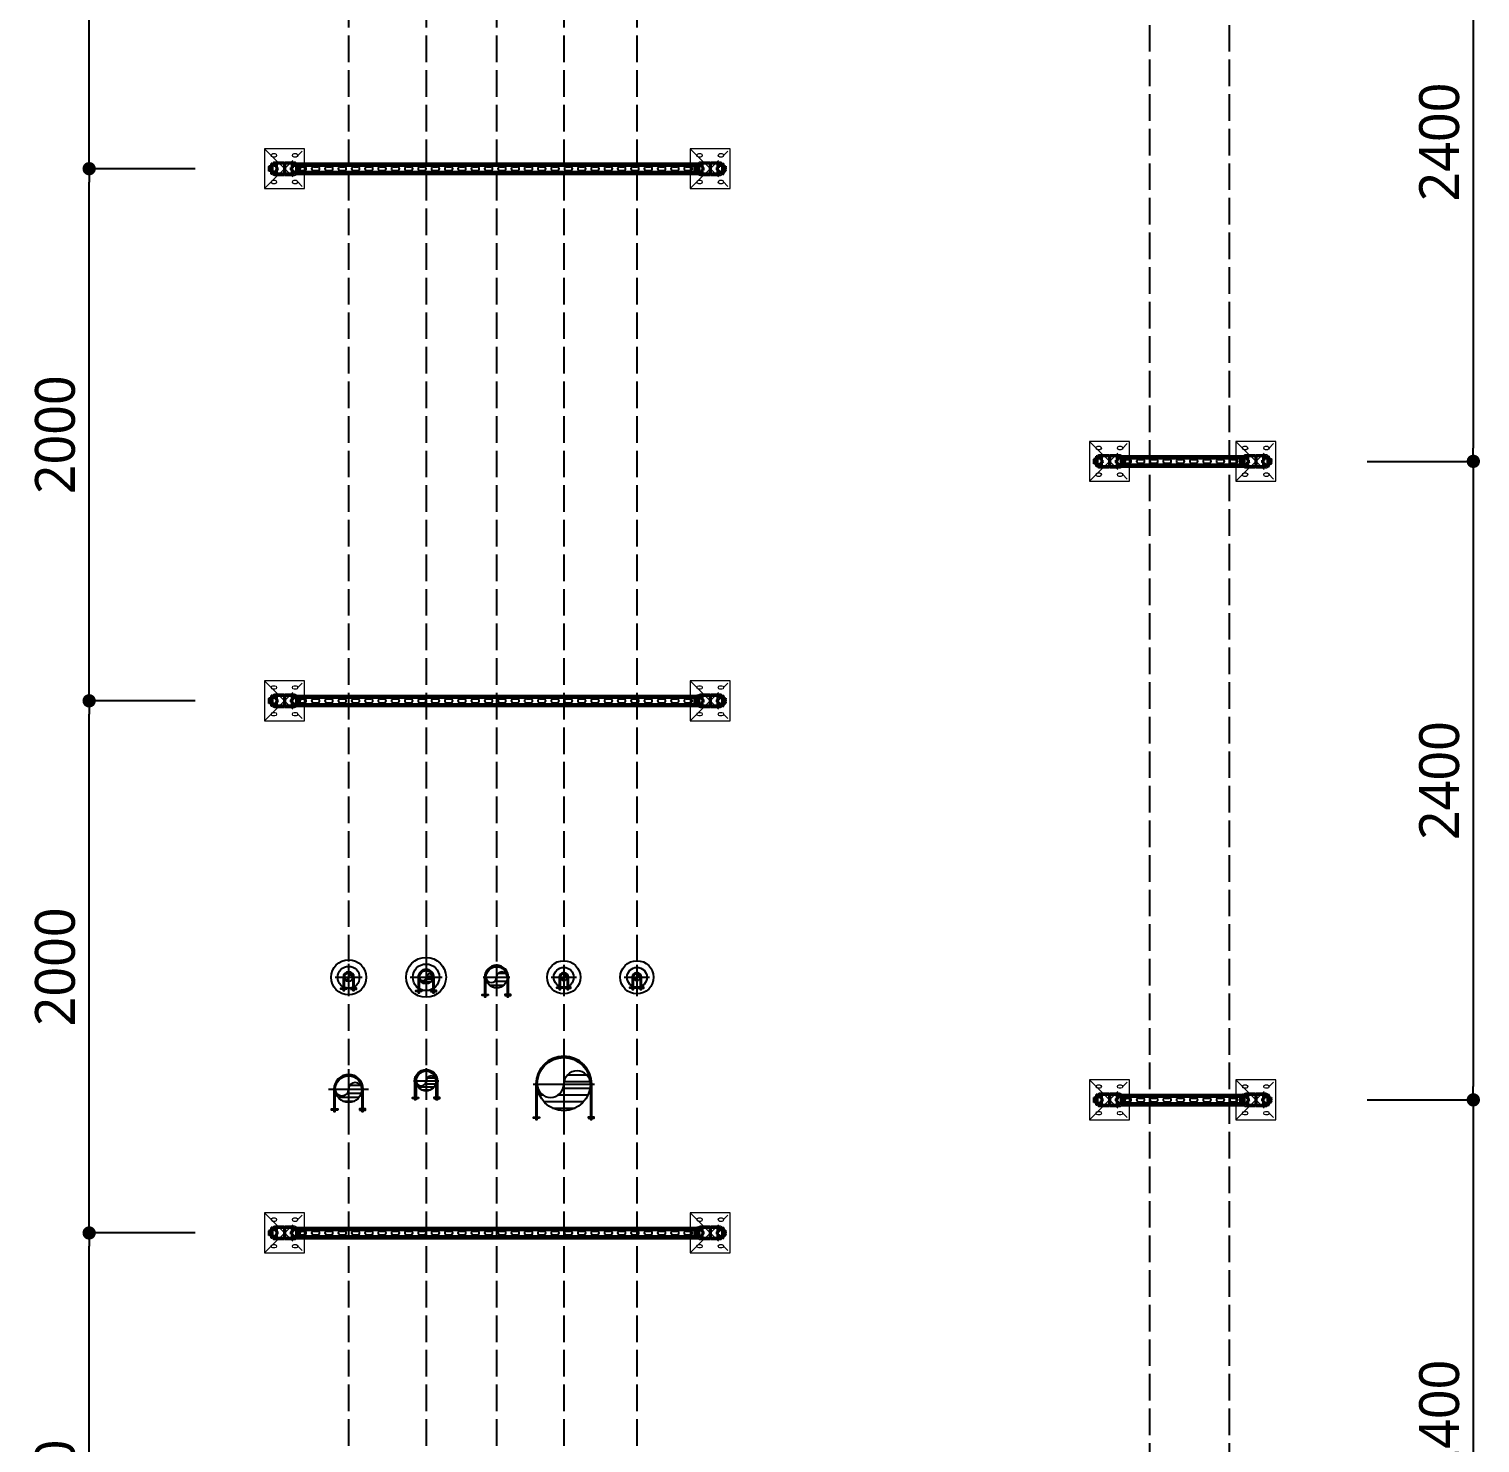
# Model space of a CAD drawing. Header units: millimetres. Extents: x 61566 to 504600, y -69328 to 118800.
# Drawn here: x 94915 to 100368, y 46661 to 51975 of the extents above; entities that cross this region are included whole.
import ezdxf

# ---------------------------------------------------------------- set-up
doc = ezdxf.new("R2010")
doc.units = ezdxf.units.MM
doc.header["$LTSCALE"] = 200
for name, pattern in [('CENTER2', [1.125, 0.75, -0.125, 0.125, -0.125]), ('H6', [6.5, 5, -1.5]), ('phl_thick', [0])]:
    doc.linetypes.add(name, pattern=pattern)
doc.layers.get('DEFPOINTS').update_dxf_attribs({"color": 137})
for name, color, linetype in [('@@P3_P4 환상망 SUPPORT', 4, 'Continuous'), ('DI', 1, 'Continuous'), ('PIPE', 3, 'Continuous')]:
    doc.layers.add(name, color=color, linetype=linetype)
doc.styles.get("Standard").update_dxf_attribs({"font": 'malgun.ttf'})
doc.styles.add('맑은고딕', font='malgun.ttf')
doc.dimstyles.new('DIM30', dxfattribs={"dimscale": 30, "dimtxt": 3, "dimasz": 1, "dimexe": 0, "dimexo": 0, "dimgap": 1, "dimtad": 1, "dimdec": 0, "dimzin": 0, "dimdsep": 46, "dimtxsty": 'Standard', "dimblk1": 'DOT', "dimblk2": 'DOT', "dimsah": 1, "dimcen": 0, "dimdle": 2, "dimclrd": 1, "dimclre": 1, "dimclrt": 2, "dimadec": 0, "dimazin": 0, "dimtfac": 1, "dimtdec": 0, "dimtix": 1, "dimtmove": 2, "dimatfit": 3, "dimldrblk": 'DOT', "dimfxl": 1, "dimtolj": 1, "dimtzin": 0, "dimarcsym": 0})

# ---------------------------------------------------------------- blocks, each defined once
blk = doc.blocks.new('_DOT')
at = {"color": 0, "linetype": 'ByBlock'}
blk.add_line((-0.5, 0), (-1, 0), dxfattribs=at)
at = {"color": 0, "linetype": 'ByBlock', "const_width": 0.5}
blk.add_lwpolyline([(-0.25, 0, 1), (0.25, 0, 1)], format="xyb", close=True, dxfattribs=at)
blk = doc.blocks.new('*D3224')
at = {"layer": 'DEFPOINTS', "color": 0}
for p in [(95140.9, 47450), (95539.9, 47450), (95539.9, 45450)]:
    blk.add_point(p, dxfattribs=at)
at = {"layer": 'DI', "color": 1, "lineweight": -2}
for p, q in [((95539.9, 47450), (95140.9, 47450)), ((95140.9, 45500), (95140.9, 47400)), ((95539.9, 45450), (95140.9, 45450))]:
    blk.add_line(p, q, dxfattribs=at)
at = {"layer": 'DI', "color": 1, "linetype": 'ByBlock', "lineweight": -2, "xscale": 50, "yscale": 50, "zscale": 50}
for p, rotation in [((95140.9, 47450), 90), ((95140.9, 45450), 270)]:
    blk.add_blockref('_DOT', p, dxfattribs=dict(at, rotation=rotation))
at = {"layer": 'DI', "color": 2, "insert": (95013.4, 46450), "char_height": 150, "attachment_point": 5, "rotation": 90, "style": '맑은고딕'}
blk.add_mtext('\\A1;2000', dxfattribs=at)
blk = doc.blocks.new('*D3225')
at = {"layer": 'DEFPOINTS', "color": 0}
for p in [(95140.9, 49450), (95539.9, 49450), (95539.9, 47450)]:
    blk.add_point(p, dxfattribs=at)
at = {"layer": 'DI', "color": 1, "lineweight": -2}
for p, q in [((95539.9, 49450), (95140.9, 49450)), ((95140.9, 47500), (95140.9, 49400)), ((95539.9, 47450), (95140.9, 47450))]:
    blk.add_line(p, q, dxfattribs=at)
at = {"layer": 'DI', "color": 1, "linetype": 'ByBlock', "lineweight": -2, "xscale": 50, "yscale": 50, "zscale": 50}
for p, rotation in [((95140.9, 49450), 90), ((95140.9, 47450), 270)]:
    blk.add_blockref('_DOT', p, dxfattribs=dict(at, rotation=rotation))
at = {"layer": 'DI', "color": 2, "insert": (95013.4, 48450), "char_height": 150, "attachment_point": 5, "rotation": 90, "style": '맑은고딕'}
blk.add_mtext('\\A1;2000', dxfattribs=at)
blk = doc.blocks.new('*D3226')
at = {"layer": 'DEFPOINTS', "color": 0}
for p in [(95140.9, 51450), (95539.9, 51450), (95539.9, 49450)]:
    blk.add_point(p, dxfattribs=at)
at = {"layer": 'DI', "color": 1, "lineweight": -2}
for p, q in [((95539.9, 51450), (95140.9, 51450)), ((95140.9, 49500), (95140.9, 51400)), ((95539.9, 49450), (95140.9, 49450))]:
    blk.add_line(p, q, dxfattribs=at)
at = {"layer": 'DI', "color": 1, "linetype": 'ByBlock', "lineweight": -2, "xscale": 50, "yscale": 50, "zscale": 50}
for p, rotation in [((95140.9, 51450), 90), ((95140.9, 49450), 270)]:
    blk.add_blockref('_DOT', p, dxfattribs=dict(at, rotation=rotation))
at = {"layer": 'DI', "color": 2, "insert": (95013.4, 50450), "char_height": 150, "attachment_point": 5, "rotation": 90, "style": '맑은고딕'}
blk.add_mtext('\\A1;2000', dxfattribs=at)
blk = doc.blocks.new('*D3227')
at = {"layer": 'DEFPOINTS', "color": 0}
for p in [(95140.9, 53450), (95539.9, 53450), (95539.9, 51450)]:
    blk.add_point(p, dxfattribs=at)
at = {"layer": 'DI', "color": 1, "lineweight": -2}
for p, q in [((95539.9, 53450), (95140.9, 53450)), ((95140.9, 51500), (95140.9, 53400)), ((95539.9, 51450), (95140.9, 51450))]:
    blk.add_line(p, q, dxfattribs=at)
at = {"layer": 'DI', "color": 1, "linetype": 'ByBlock', "lineweight": -2, "xscale": 50, "yscale": 50, "zscale": 50}
for p, rotation in [((95140.9, 53450), 90), ((95140.9, 51450), 270)]:
    blk.add_blockref('_DOT', p, dxfattribs=dict(at, rotation=rotation))
at = {"layer": 'DI', "color": 2, "insert": (95013.4, 52450), "char_height": 150, "attachment_point": 5, "rotation": 90, "style": '맑은고딕'}
blk.add_mtext('\\A1;2000', dxfattribs=at)
blk = doc.blocks.new('*D3242')
at = {"layer": 'DEFPOINTS', "color": 0}
for p in [(99943.5, 47950.1), (99943.5, 45550), (100342.5, 45550)]:
    blk.add_point(p, dxfattribs=at)
at = {"layer": 'DI', "color": 1, "lineweight": -2}
for p, q in [((99943.5, 47950.1), (100342.5, 47950.1)), ((100342.5, 47900.1), (100342.5, 45600)), ((99943.5, 45550), (100342.5, 45550))]:
    blk.add_line(p, q, dxfattribs=at)
at = {"layer": 'DI', "color": 1, "linetype": 'ByBlock', "lineweight": -2, "xscale": 50, "yscale": 50, "zscale": 50}
for p, rotation in [((100342.5, 47950.1), 90), ((100342.5, 45550), 270)]:
    blk.add_blockref('_DOT', p, dxfattribs=dict(at, rotation=rotation))
at = {"layer": 'DI', "color": 2, "insert": (100215, 46750.1), "char_height": 150, "attachment_point": 5, "rotation": 90, "style": '맑은고딕'}
blk.add_mtext('\\A1;2400', dxfattribs=at)
blk = doc.blocks.new('*D3243')
at = {"layer": 'DEFPOINTS', "color": 0}
for p in [(99943.5, 50350.1), (99943.5, 47950.1), (100342.5, 47950.1)]:
    blk.add_point(p, dxfattribs=at)
at = {"layer": 'DI', "color": 1, "lineweight": -2}
for p, q in [((99943.5, 50350.1), (100342.5, 50350.1)), ((100342.5, 50300.1), (100342.5, 48000.1)), ((99943.5, 47950.1), (100342.5, 47950.1))]:
    blk.add_line(p, q, dxfattribs=at)
at = {"layer": 'DI', "color": 1, "linetype": 'ByBlock', "lineweight": -2, "xscale": 50, "yscale": 50, "zscale": 50}
for p, rotation in [((100342.5, 50350.1), 90), ((100342.5, 47950.1), 270)]:
    blk.add_blockref('_DOT', p, dxfattribs=dict(at, rotation=rotation))
at = {"layer": 'DI', "color": 2, "insert": (100215, 49150.1), "char_height": 150, "attachment_point": 5, "rotation": 90, "style": '맑은고딕'}
blk.add_mtext('\\A1;2400', dxfattribs=at)
blk = doc.blocks.new('*D3244')
at = {"layer": 'DEFPOINTS', "color": 0}
for p in [(99943.5, 52750.2), (99943.5, 50350.1), (100342.5, 50350.1)]:
    blk.add_point(p, dxfattribs=at)
at = {"layer": 'DI', "color": 1, "lineweight": -2}
for p, q in [((99943.5, 52750.2), (100342.5, 52750.2)), ((100342.5, 52700.2), (100342.5, 50400.1)), ((99943.5, 50350.1), (100342.5, 50350.1))]:
    blk.add_line(p, q, dxfattribs=at)
at = {"layer": 'DI', "color": 1, "linetype": 'ByBlock', "lineweight": -2, "xscale": 50, "yscale": 50, "zscale": 50}
for p, rotation in [((100342.5, 52750.2), 90), ((100342.5, 50350.1), 270)]:
    blk.add_blockref('_DOT', p, dxfattribs=dict(at, rotation=rotation))
at = {"layer": 'DI', "color": 2, "insert": (100215, 51550.1), "char_height": 150, "attachment_point": 5, "rotation": 90, "style": '맑은고딕'}
blk.add_mtext('\\A1;2400', dxfattribs=at)
blk = doc.blocks.new('A$C6F3A53F5')
at = {"layer": 'PIPE', "color": 1}
blk.add_lwpolyline([(13.8, 73.6, -1), (93.8, 73.6), (93.8, 0), (98.8, 0), (98.8, 73.6, 1), (8.8, 73.6), (8.8, 0), (13.8, 0)], format="xyb", close=True, dxfattribs=at)
for points in [[(22.7, 5), (0, 5), (0, 9.3), (22.7, 9.3)], [(85, 5), (107.7, 5), (107.7, 9.3), (85, 9.3)]]:
    blk.add_lwpolyline(points, close=True, dxfattribs=at)
blk = doc.blocks.new('*X1046')
at = {"color": 0}
for p, q in [((-12677.8, 14625), (-12637.8, 14625)), ((-12670.9, 14640), (-12644.8, 14640)), ((-12715, 14610), (-12711.2, 14610)), ((-12704.5, 14595), (-12651.2, 14595)), ((-12684.4, 14610), (-12640.7, 14610))]:
    blk.add_line(p, q, dxfattribs=at)
blk = doc.blocks.new('A$C433D241B')
at = {"layer": 'PIPE', "color": 1}
for p, q in [((50, 100), (50, 0)), ((0, 50), (100, 50))]:
    blk.add_line(p, q, dxfattribs=at)
at = {"layer": 'PIPE'}
blk.add_circle((50, 50), 40, dxfattribs=at)
at = {"layer": 'PIPE', "color": 2}
for centre, start, end in [((70, 50), 0, 180), ((30, 50), 180, 0)]:
    blk.add_arc(centre, 20, start, end, dxfattribs=at)
at = {"layer": 'PIPE', "color": 1}
blk.add_blockref('*X1046', (12727.8, -14574.8), dxfattribs=at)
blk = doc.blocks.new('A$C3DD51396')
at = {"layer": 'PIPE'}
for name, p in [('A$C6F3A53F5', (0, 0)), ('A$C433D241B', (3.8, 23.6))]:
    blk.add_blockref(name, p, dxfattribs=at)
blk = doc.blocks.new('A$C655E5722')
at = {"layer": 'PIPE', "color": 1}
blk.add_lwpolyline([(13.8, 46.1, -1), (38.8, 46.1), (38.8, 0), (43.8, 0), (43.8, 46.1, 1), (8.8, 46.1), (8.8, 0), (13.8, 0)], format="xyb", close=True, dxfattribs=at)
for points in [[(22.7, 5), (0, 5), (0, 9.3), (22.7, 9.3)], [(30, 5), (52.7, 5), (52.7, 9.3), (30, 9.3)]]:
    blk.add_lwpolyline(points, close=True, dxfattribs=at)
blk = doc.blocks.new('A$C0B0061D7')
at = {"layer": 'PIPE', "color": 1}
blk.add_lwpolyline([(13.8, 49.6, -1), (45.8, 49.6), (45.8, 0), (50.8, 0), (50.8, 49.6, 1), (8.8, 49.6), (8.8, 0), (13.8, 0)], format="xyb", close=True, dxfattribs=at)
for points in [[(22.7, 5), (0, 5), (0, 9.3), (22.7, 9.3)], [(37, 5), (59.7, 5), (59.7, 9.3), (37, 9.3)]]:
    blk.add_lwpolyline(points, close=True, dxfattribs=at)
blk = doc.blocks.new('A$C7DF4670E')
at = {"layer": 'PIPE', "color": 1}
blk.add_lwpolyline([(13.8, 58.6, -1), (63.8, 58.6), (63.8, 0), (68.8, 0), (68.8, 58.6, 1), (8.8, 58.6), (8.8, 0), (13.8, 0)], format="xyb", close=True, dxfattribs=at)
for points in [[(22.7, 5), (0, 5), (0, 9.3), (22.7, 9.3)], [(55, 5), (77.7, 5), (77.7, 9.3), (55, 9.3)]]:
    blk.add_lwpolyline(points, close=True, dxfattribs=at)
blk = doc.blocks.new('*X3181')
at = {"color": 0}
for p, q in [((-12677, 15380), (-12653.6, 15380)), ((-12702.2, 15370), (-12701.5, 15370)), ((-12697.4, 15360), (-12658.3, 15360)), ((-12679.2, 15370), (-12653.5, 15370))]:
    blk.add_line(p, q, dxfattribs=at)
blk = doc.blocks.new('A$C1E4E135A')
at = {"layer": 'PIPE', "color": 1}
blk.add_lwpolyline([(13.8, 0), (8.8, 0), (8.8, 71.1, -1), (93.8, 71.1), (93.8, 0), (88.8, 0), (88.8, 71.1, 1), (13.8, 71.1)], format="xyb", close=True, dxfattribs=at)
for points in [[(22.7, 5), (0, 5), (0, 9.3), (22.7, 9.3)], [(80, 5), (102.7, 5), (102.7, 9.3), (80, 9.3)]]:
    blk.add_lwpolyline(points, close=True, dxfattribs=at)
blk = doc.blocks.new('A$C7C6610FC')
at = {"layer": 'PIPE'}
blk.add_blockref('A$C1E4E135A', (0, 0), dxfattribs=at)
blk = doc.blocks.new('*X1055')
at = {"color": 0}
for p, q in [((-12677.8, 14250), (-12627.8, 14250)), ((-12672.7, 14265), (-12632.9, 14265)), ((-12725.6, 14235), (-12722.9, 14235)), ((-12717.9, 14220), (-12637.7, 14220)), ((-12699.9, 14205), (-12655.8, 14205)), ((-12682.7, 14235), (-12630.1, 14235))]:
    blk.add_line(p, q, dxfattribs=at)
blk = doc.blocks.new('A$C1052655C')
at = {"layer": 'PIPE', "color": 1}
for p, q in [((47.5, 95), (47.5, 0)), ((0, 47.5), (95, 47.5))]:
    blk.add_line(p, q, dxfattribs=at)
at = {"layer": 'PIPE'}
blk.add_circle((47.5, 47.5), 37.5, dxfattribs=at)
at = {"layer": 'PIPE', "color": 2}
for centre, start, end in [((66.3, 47.5), 0, 180), ((28.8, 47.5), 180, 0)]:
    blk.add_arc(centre, 18.8, start, end, dxfattribs=at)
at = {"layer": 'PIPE', "color": 1, "xscale": 0.75, "yscale": 0.75, "zscale": 0.75}
blk.add_blockref('*X1055', (9555.9, -10639.9), dxfattribs=at)
blk = doc.blocks.new('A$C034B1F44')
at = {"layer": 'PIPE'}
for name, p in [('A$C7C6610FC', (0, 0)), ('A$C1052655C', (3.8, 23.6))]:
    blk.add_blockref(name, p, dxfattribs=at)
blk = doc.blocks.new('A$C5C17079E')
at = {"layer": 'PIPE', "color": 1}
blk.add_lwpolyline([(13.8, 133.6, -1), (213.8, 133.6), (213.8, 0), (218.8, 0), (218.8, 133.6, 1), (8.8, 133.6), (8.8, 0), (13.8, 0)], format="xyb", close=True, dxfattribs=at)
for points in [[(22.7, 5), (0, 5), (0, 9.3), (22.7, 9.3)], [(205, 5), (227.7, 5), (227.7, 9.3), (205, 9.3)]]:
    blk.add_lwpolyline(points, close=True, dxfattribs=at)
blk = doc.blocks.new('*X1059')
at = {"color": 0}
for p, q in [((-13149.8, 13250), (-13077.6, 13250)), ((-13262.5, 13200), (-13261.3, 13200)), ((-13166.2, 13200), (-13064.9, 13200)), ((-13162.8, 13225), (-13064.7, 13225)), ((-13255.2, 13175), (-13243.2, 13175)), ((-13239.4, 13150), (-13088.1, 13150)), ((-13184.3, 13175), (-13072.3, 13175)), ((-13206.5, 13125), (-13121, 13125))]:
    blk.add_line(p, q, dxfattribs=at)
blk = doc.blocks.new('A$C7EC6232A')
at = {"layer": 'PIPE', "color": 1}
for p, q in [((115, 230), (115, 0)), ((0, 115), (230, 115))]:
    blk.add_line(p, q, dxfattribs=at)
at = {"layer": 'PIPE'}
blk.add_circle((115, 115), 100, dxfattribs=at)
at = {"layer": 'PIPE', "color": 2}
for centre, start, end in [((165, 115), 0, 180), ((65, 115), 180, 0)]:
    blk.add_arc(centre, 50, start, end, dxfattribs=at)
at = {"layer": 'PIPE', "color": 1}
blk.add_blockref('*X1059', (13278.7, -13100.4), dxfattribs=at)
blk = doc.blocks.new('A$C510B38AE')
at = {"layer": 'PIPE'}
for name, p in [('A$C7EC6232A', (0, 18.6)), ('A$C5C17079E', (1.2, 0))]:
    blk.add_blockref(name, p, dxfattribs=at)
blk = doc.blocks.new('A$C6D123ABD')
at = {"layer": 'PIPE', "color": 1}
blk.add_lwpolyline([(13.8, 83.6, -1), (113.8, 83.6), (113.8, 0), (118.8, 0), (118.8, 83.6, 1), (8.8, 83.6), (8.8, 0), (13.8, 0)], format="xyb", close=True, dxfattribs=at)
for points in [[(22.7, 5), (0, 5), (0, 9.3), (22.7, 9.3)], [(105, 5), (127.7, 5), (127.7, 9.3), (105, 9.3)]]:
    blk.add_lwpolyline(points, close=True, dxfattribs=at)
blk = doc.blocks.new('*X1062')
at = {"color": 0}
for p, q in [((-12725.6, 14235), (-12722.9, 14235)), ((-12682.7, 14235), (-12630.1, 14235)), ((-12677.8, 14250), (-12627.8, 14250)), ((-12672.7, 14265), (-12632.9, 14265)), ((-12717.9, 14220), (-12637.7, 14220)), ((-12699.9, 14205), (-12655.8, 14205))]:
    blk.add_line(p, q, dxfattribs=at)
blk = doc.blocks.new('100A')
at = {"layer": 'PIPE', "color": 1}
for p, q in [((0, 75), (0, -75)), ((-75, 0), (75, 0))]:
    blk.add_line(p, q, dxfattribs=at)
at = {"layer": 'PIPE'}
blk.add_circle((0, 0), 50, dxfattribs=at)
at = {"layer": 'PIPE', "color": 2}
for centre, start, end in [((-25, 0), 180, 0), ((25, 0), 0, 180)]:
    blk.add_arc(centre, 25, start, end, dxfattribs=at)
at = {"layer": 'PIPE'}
blk.add_blockref('A$C6D123ABD', (-63.8, -83.6), dxfattribs=at)
at = {"layer": 'PIPE', "color": 1}
blk.add_blockref('*X1062', (12677.8, -14249.9), dxfattribs=at)
blk = doc.blocks.new('A$Cd080613a')
at = {"layer": '@@P3_P4 환상망 SUPPORT', "color": 2, "linetype": 'phl_thick'}
for p, q in [((-20, 4.434), (-18.540497, 4.434)), ((-20, 1.034), (-20, 4.434)), ((-20, 1.034), (-18.540497, 1.034)), ((-18.540497, 4.434), (-11.18034, 4.434)), ((-18.540497, 1.034), (-18.540497, 4.434)), ((-18.540497, 1.034), (-11.18034, 1.034)), ((-13.5, 0), (-13.5, 1.034)), ((-13.5, 0), (-8, 0)), ((-11.18034, 4.434), (-10.999621, 4.526016)), ((-11.18034, 1.034), (-11.18034, 4.434)), ((-11.18034, 1.034), (-8.008727, 1.034)), ((-10.999621, 4.526016), (-10.817799, 4.607405)), ((-10.817799, 4.607405), (-10.635521, 4.678167)), ((-10.635521, 4.678167), (-10.453605, 4.738253)), ((-10.5, -10.466), (-10.5, 0)), ((-10.453605, 4.738253), (-10.273729, 4.787376)), ((-10.309559, 6.434007), (10.309559, 6.434007)), ((-10.273729, 4.787376), (-10.096742, 4.825514)), ((-10.096742, 4.825514), (-9.923378, 4.852767)), ((-9.923378, 4.852767), (-9.754732, 4.869109)), ((-9.754732, 4.869109), (-9.592018, 4.874416)), ((-9.43597, 4.869011), (-9.592018, 4.874416)), ((-9.45, 12.285517), (-8.5, 12.834)), ((-9.45, 12.285517), (-9.425949, 12.285517)), ((-9.45, 6.434), (-9.45, 12.285517)), ((-9.286802, 4.852541), (-9.43597, 4.869011)), ((-9.425949, 12.285517), (-9.225178, 12.382765)), ((-9.425949, 6.434), (-9.425949, 12.285517)), ((-9.14507, 4.825103), (-9.286802, 4.852541)), ((-9.225178, 12.382765), (-9.028632, 12.46982)), ((-9.011345, 4.786714), (-9.14507, 4.825103)), ((-9.028632, 12.46982), (-8.835734, 12.547031)), ((-8.886751, 4.737605), (-9.011345, 4.786714)), ((-8.771402, 4.677806), (-8.886751, 4.737605)), ((-8.835734, 12.547031), (-8.645934, 12.614685)), ((-8.66519, 4.60729), (-8.771402, 4.677806)), ((-8.568009, 4.52603), (-8.66519, 4.60729)), ((-8.645934, 12.614685), (-8.458704, 12.673015)), ((-8.479752, 4.434), (-8.568009, 4.52603)), ((-8.5, 12.834), (8.5, 12.834)), ((-8.383024, 4.342905), (-8.479752, 4.434)), ((-8.479752, 4.434), (8.479752, 4.434)), ((-8.458704, 12.673015), (-8.273532, 12.722205)), ((-8.298335, 4.244727), (-8.383024, 4.342905)), ((-8.225616, 4.140826), (-8.298335, 4.244727)), ((-8.273532, 12.722205), (-8.089918, 12.762387)), ((-8.164452, 4.032743), (-8.225616, 4.140826)), ((-8.114311, 3.921798), (-8.164452, 4.032743)), ((-8.073442, 3.805669), (-8.114311, 3.921798)), ((-8.089918, 12.762387), (-7.907369, 12.793645)), ((-8.041426, 3.683749), (-8.073442, 3.805669)), ((-8.018427, 3.556566), (-8.041426, 3.683749)), ((-8.004602, 3.42465), (-8.018427, 3.556566)), ((-8.006255, 0.977988), (-8.008727, 1.034)), ((-8.004136, 0.924002), (-8.006255, 0.977988)), ((-8.000031, 3.288557), (-8.004602, 3.42465)), ((-8.002394, 0.872075), (-8.004136, 0.924002)), ((-8.001102, 0.822352), (-8.002394, 0.872075)), ((-8.000288, 0.774408), (-8.001102, 0.822352)), ((-8, 0.727727), (-8.000288, 0.774408)), ((-8, -0.157176), (-8, 3.288561)), ((-7.997347, 2.169936), (-8, 2.238707)), ((-7.989459, 2.102767), (-7.997347, 2.169936)), ((-7.976272, 2.037446), (-7.989459, 2.102767)), ((-7.957771, 1.974207), (-7.976272, 2.037446)), ((-7.934047, 1.913249), (-7.957771, 1.974207)), ((-7.905217, 1.854768), (-7.934047, 1.913249)), ((-7.907369, 12.793645), (-7.725397, 12.816016)), ((-7.871396, 1.798956), (-7.905217, 1.854768)), ((-7.832213, 1.745381), (-7.871396, 1.798956)), ((-7.78686, 1.693336), (-7.832213, 1.745381)), ((-7.735268, 1.643293), (-7.78686, 1.693336)), ((-7.677382, 1.595741), (-7.735268, 1.643293)), ((-7.725397, 12.816016), (-7.543511, 12.829488)), ((-7.613221, 1.551128), (-7.677382, 1.595741)), ((-7.54299, 1.509804), (-7.613221, 1.551128)), ((-7.543511, 12.829488), (-7.361216, 12.834)), ((-7.466933, 1.472099), (-7.54299, 1.509804)), ((-7.385253, 1.438355), (-7.466933, 1.472099)), ((-7.298238, 1.408783), (-7.385253, 1.438355)), ((-7.17892, 12.829488), (-7.361216, 12.834)), ((-7.206336, 1.383563), (-7.298238, 1.408783)), ((-7.110023, 1.362871), (-7.206336, 1.383563)), ((-6.997035, 12.816016), (-7.17892, 12.829488)), ((-7.009788, 1.34687), (-7.110023, 1.362871)), ((-6.90625, 1.335597), (-7.009788, 1.34687)), ((-6.815063, 12.793645), (-6.997035, 12.816016)), ((-6.800099, 1.329011), (-6.90625, 1.335597)), ((-6.632514, 12.762387), (-6.815063, 12.793645)), ((-6.691977, 1.327135), (-6.800099, 1.329011)), ((-6.691977, 1.327135), (-6.581325, 1.329907)), ((-6.4489, 12.722205), (-6.632514, 12.762387)), ((-6.581325, 1.329907), (-6.467915, 1.337363)), ((-6.467915, 1.337363), (-6.352408, 1.349526)), ((-6.263728, 12.673015), (-6.4489, 12.722205)), ((-6.352408, 1.349526), (-6.235472, 1.366419)), ((-6.076497, 12.614685), (-6.263728, 12.673015)), ((-6.235472, 1.366419), (-6.117777, 1.387979)), ((-6.117777, 1.387979), (-6, 1.414014)), ((-5.886698, 12.547031), (-6.076497, 12.614685)), ((-6, 1.414014), (-5.30323, 1.57262)), ((-6, -1.216), (-6, 1.414014)), ((-5.6938, 12.46982), (-5.886698, 12.547031)), ((-5.497254, 12.382765), (-5.6938, 12.46982)), ((-5.296482, 12.285517), (-5.497254, 12.382765)), ((-5.30323, 1.57262), (-4.617331, 1.711087)), ((-5.296482, 12.285517), (-4.129467, 12.285517)), ((-5.296482, 6.434), (-5.296482, 12.285517)), ((-4.617331, 1.711087), (-3.940787, 1.829986)), ((-4.129467, 12.285517), (-3.727924, 12.382765)), ((-4.129467, 6.434), (-4.129467, 12.285517)), ((-3.940787, 1.829986), (-3.272149, 1.929801)), ((-3.727924, 12.382765), (-3.334832, 12.46982)), ((-3.334832, 12.46982), (-2.949037, 12.547031)), ((-3.272149, 1.929801), (-2.610019, 2.010935)), ((-2.949037, 12.547031), (-2.569437, 12.614685)), ((-2.610019, 2.010935), (-1.953047, 2.07371)), ((-2.569437, 12.614685), (-2.194977, 12.673015)), ((-2.194977, 12.673015), (-1.824632, 12.722205)), ((-1.953047, 2.07371), (-1.299912, 2.118373)), ((-1.824632, 12.722205), (-1.457404, 12.762387)), ((-1.457404, 12.762387), (-1.092307, 12.793645)), ((-1.299912, 2.118373), (-0.649322, 2.145102)), ((-1.092307, 12.793645), (-0.728363, 12.816016)), ((-0.728363, 12.816016), (-0.364591, 12.829488)), ((-0.649322, 2.145102), (0, 2.154)), ((-0.364591, 12.829488), (0, 12.834)), ((0.364591, 12.829488), (0, 12.834)), ((0.649322, 2.145102), (0, 2.154)), ((0.728363, 12.816016), (0.364591, 12.829488)), ((1.299912, 2.118373), (0.649322, 2.145102)), ((1.092307, 12.793645), (0.728363, 12.816016)), ((1.457404, 12.762387), (1.092307, 12.793645)), ((1.953047, 2.07371), (1.299912, 2.118373)), ((1.824632, 12.722205), (1.457404, 12.762387)), ((2.194977, 12.673015), (1.824632, 12.722205)), ((2.610019, 2.010935), (1.953047, 2.07371)), ((2.569437, 12.614685), (2.194977, 12.673015)), ((2.949037, 12.547031), (2.569437, 12.614685)), ((3.272149, 1.929801), (2.610019, 2.010935)), ((3.334832, 12.46982), (2.949037, 12.547031)), ((3.940787, 1.829986), (3.272149, 1.929801)), ((3.727924, 12.382765), (3.334832, 12.46982)), ((4.129467, 12.285517), (3.727924, 12.382765)), ((4.617331, 1.711087), (3.940787, 1.829986)), ((4.129467, 12.285517), (5.296482, 12.285517)), ((4.129467, 6.434), (4.129467, 12.285517)), ((5.30323, 1.57262), (4.617331, 1.711087)), ((5.296482, 12.285517), (5.517089, 12.391922)), ((5.296482, 6.434), (5.296482, 12.285517)), ((6, 1.414014), (5.30323, 1.57262)), ((5.517089, 12.391922), (5.732653, 12.48604)), ((5.732653, 12.48604), (5.943938, 12.568319)), ((5.943938, 12.568319), (6.151669, 12.639125)), ((6.117777, 1.387979), (6, 1.414014)), ((6, -1.216), (6, 1.414014)), ((6.235472, 1.366419), (6.117777, 1.387979)), ((6.151669, 12.639125), (6.356539, 12.698744)), ((6.352408, 1.349526), (6.235472, 1.366419)), ((6.467915, 1.337363), (6.352408, 1.349526)), ((6.356539, 12.698744), (6.559224, 12.747389)), ((6.581325, 1.329907), (6.467915, 1.337363)), ((6.559224, 12.747389), (6.760381, 12.785202)), ((6.691977, 1.327135), (6.581325, 1.329907)), ((6.691977, 1.327135), (6.800099, 1.329011)), ((6.760381, 12.785202), (6.960663, 12.812253)), ((6.800099, 1.329011), (6.90625, 1.335597)), ((6.90625, 1.335597), (7.009788, 1.34687)), ((6.960663, 12.812253), (7.160721, 12.828542)), ((7.009788, 1.34687), (7.110023, 1.362871)), ((7.110023, 1.362871), (7.206336, 1.383563)), ((7.160721, 12.828542), (7.361216, 12.834)), ((7.206336, 1.383563), (7.298238, 1.408783)), ((7.298238, 1.408783), (7.385253, 1.438355)), ((7.583949, 12.827266), (7.361216, 12.834)), ((7.385253, 1.438355), (7.466933, 1.472099)), ((7.466933, 1.472099), (7.54299, 1.509804)), ((7.54299, 1.509804), (7.613221, 1.551128)), ((7.806234, 12.80717), (7.583949, 12.827266)), ((7.613221, 1.551128), (7.677382, 1.595741)), ((7.677382, 1.595741), (7.735268, 1.643293)), ((7.735268, 1.643293), (7.78686, 1.693336)), ((7.78686, 1.693336), (7.832213, 1.745381)), ((8.028974, 12.773795), (7.806234, 12.80717)), ((7.832213, 1.745381), (7.871395, 1.798957)), ((7.871395, 1.798957), (7.905217, 1.854768)), ((7.905217, 1.854768), (7.934047, 1.913249)), ((7.934047, 1.913249), (7.957771, 1.974207)), ((7.957771, 1.974207), (7.976272, 2.037446)), ((7.976272, 2.037446), (7.989459, 2.102767)), ((7.989459, 2.102767), (7.997347, 2.169936)), ((7.997347, 2.169936), (8, 2.238707)), ((8, 3.288561), (8.004602, 3.42465)), ((8, -0.157176), (8, 3.288561)), ((8, 0.727727), (8.000288, 0.774408)), ((8, 0), (13.5, 0)), ((8.000288, 0.774408), (8.001102, 0.822352)), ((8.001102, 0.822352), (8.002394, 0.872075)), ((8.002394, 0.872075), (8.004128, 0.923982)), ((8.004128, 0.923982), (8.006255, 0.977988)), ((8.004602, 3.42465), (8.018427, 3.556566)), ((8.006255, 0.977988), (8.008727, 1.034)), ((8.008727, 1.034), (20, 1.034)), ((8.018427, 3.556566), (8.041426, 3.683749)), ((8.253062, 12.727113), (8.028974, 12.773795)), ((8.041426, 3.683749), (8.073442, 3.805669)), ((8.073442, 3.805669), (8.114311, 3.921798)), ((8.114311, 3.921798), (8.164452, 4.032743)), ((8.164452, 4.032743), (8.225616, 4.140826)), ((8.225616, 4.140826), (8.298335, 4.244727)), ((8.479397, 12.666988), (8.253062, 12.727113)), ((8.298335, 4.244727), (8.383024, 4.342905)), ((8.383024, 4.342905), (8.4798, 4.433966)), ((8.70889, 12.593179), (8.479397, 12.666988)), ((8.479752, 4.434), (8.567993, 4.526015)), ((9.45, 12.285517), (8.5, 12.834)), ((8.567993, 4.526015), (8.665364, 4.607404)), ((8.665364, 4.607404), (8.772082, 4.678167)), ((8.942483, 12.505333), (8.70889, 12.593179)), ((8.772082, 4.678167), (8.888251, 4.738253)), ((8.888251, 4.738253), (9.013275, 4.787375)), ((9.181157, 12.402978), (8.942483, 12.505333)), ((9.013275, 4.787375), (9.146859, 4.825513)), ((9.146859, 4.825513), (9.288848, 4.852767)), ((9.425949, 12.285517), (9.181157, 12.402978)), ((9.288848, 4.852767), (9.438622, 4.869109)), ((9.425949, 12.285517), (9.45, 12.285517)), ((9.425949, 6.434), (9.425949, 12.285517)), ((9.438622, 4.869109), (9.595039, 4.874416)), ((9.45, 6.434), (9.45, 12.285517)), ((9.757758, 4.869011), (9.595039, 4.874416)), ((9.925931, 4.852541), (9.757758, 4.869011)), ((10.099052, 4.825103), (9.925931, 4.852541)), ((10.276366, 4.786714), (10.099052, 4.825103)), ((10.45592, 4.737606), (10.276366, 4.786714)), ((10.63676, 4.677807), (10.45592, 4.737606)), ((10.5, -10.466), (10.5, 0)), ((10.81822, 4.607291), (10.63676, 4.677807)), ((10.999636, 4.526031), (10.81822, 4.607291)), ((11.18034, 4.434), (10.999636, 4.526031)), ((11.18034, 4.434), (18.540497, 4.434)), ((11.18034, 1.034), (11.18034, 4.434)), ((13.5, 0), (13.5, 1.034)), ((18.540497, 4.434), (20, 4.434)), ((18.540497, 1.034), (18.540497, 4.434)), ((20, 1.034), (20, 4.434)), ((-17.5, -10.466), (-6.800735, -10.466)), ((-17.5, -18.466001), (-17.5, -10.466)), ((-17.5, -18.466001), (17.5, -18.466001)), ((-6.800735, -16.249999), (-6.800735, -10.466)), ((-6.800735, -16.249999), (6.800735, -16.249999)), ((-6, -1.216), (6, -1.216)), ((-5, -20.63), (-5, -18.466001)), ((-4.064, -21.565999), (-5, -20.63)), ((-5, -20.63), (5, -20.63)), ((-4.064, -21.565999), (4.064, -21.565999)), ((4.064, -21.565999), (5, -20.63)), ((5, -20.63), (5, -18.466001)), ((6.800735, -10.466), (17.5, -10.466)), ((6.800735, -16.249999), (6.800735, -10.466)), ((14.5, -18.466001), (14.5, -10.466)), ((17.5, -18.466001), (17.5, -10.466))]:
    blk.add_line(p, q, dxfattribs=at)
for centre, start, end in [((-10.309559, -0.066037), 90.000000636, 136.186859386), ((10.309559, -0.066037), 43.813140614, 89.999999364)]:
    blk.add_arc(centre, 6.500044, start, end, dxfattribs=at)
for centre, start_param, end_param in [((-6, -0.157176), 3.1415926536, 4.7123889763), ((6, -0.157176), 4.7123889844, 6.2831853072)]:
    blk.add_ellipse(centre, major_axis=(2, 0), ratio=0.529412, start_param=start_param, end_param=end_param, dxfattribs=at)
blk = doc.blocks.new('A$Cbd301f87')
at = {"layer": '@@P3_P4 환상망 SUPPORT', "color": 5, "linetype": 'Continuous', "lineweight": 0, "extrusion": (2.22045e-16, 1, -2.22045e-16)}
for p, q in [((-75, 129), (75, 129)), ((-75, -21), (-75, 129)), ((75, 129), (75, -21)), ((-56.5, 97.5), (-56.5, 90.5)), ((-43.5, 90.5), (-43.5, 97.5)), ((-25, 55), (-25, 92)), ((-21, 55), (-25, 55)), ((-21, 92), (-21, 55)), ((-17, 100), (17, 100)), ((17, 96), (-17, 96)), ((21, 55), (21, 92)), ((25, 55), (21, 55)), ((25, 92), (25, 55)), ((43.5, 97.5), (43.5, 90.5)), ((56.5, 90.5), (56.5, 97.5)), ((-56.5, 17.5), (-56.5, 10.5)), ((-43.5, 10.5), (-43.5, 17.5)), ((-25, 16), (-25, 53)), ((-25, 53), (-21, 53)), ((-21, 53), (-21, 16)), ((-17, 12), (17, 12)), ((17, 8), (-17, 8)), ((21, 16), (21, 53)), ((21, 53), (25, 53)), ((25, 53), (25, 16)), ((43.5, 17.5), (43.5, 10.5)), ((56.5, 10.5), (56.5, 17.5)), ((75, -21), (-75, -21))]:
    blk.add_line(p, q, dxfattribs=at)
at = {"layer": '@@P3_P4 환상망 SUPPORT', "color": 10, "linetype": 'CENTER2', "lineweight": 0, "extrusion": (2.22045e-16, 1, -2.22045e-16)}
for p, q in [((-75, 129), (75, -21)), ((75, 129), (-75, -21))]:
    blk.add_line(p, q, dxfattribs=at)
at = {"layer": '@@P3_P4 환상망 SUPPORT', "color": 5, "linetype": 'Continuous', "lineweight": 0}
blk.add_circle((15, 90), 4, dxfattribs=at)
at = {"layer": '@@P3_P4 환상망 SUPPORT', "color": 5, "linetype": 'Continuous', "lineweight": 0, "extrusion": (-4.93038e-32, -2.22045e-16, -1)}
blk.add_circle((15, 18), 4, dxfattribs=at)
at = {"layer": '@@P3_P4 환상망 SUPPORT', "color": 5, "linetype": 'Continuous', "lineweight": 0}
for centre, radius, start, end in [((-50, 97.5), 6.5, 0, 180), ((-50, 90.5), 6.5, 180, 0), ((-17, 92), 4, 90, 180), ((17, 92), 4, 0, 90), ((50, 97.5), 6.5, 0, 180), ((50, 90.5), 6.5, 180, 0), ((-50, 17.5), 6.5, 0, 180), ((-50, 10.5), 6.5, 180, 0), ((-17, 16), 4, 180, 270), ((17, 16), 4, 270, 0), ((50, 17.5), 6.5, 0, 180), ((50, 10.5), 6.5, 180, 0)]:
    blk.add_arc(centre, radius, start, end, dxfattribs=at)
at = {"layer": '@@P3_P4 환상망 SUPPORT', "color": 5, "linetype": 'Continuous', "lineweight": 0, "extrusion": (-4.93038e-32, -2.22045e-16, -1)}
for centre, start, end in [((17, 92), 0, 90), ((-17, 92), 90, 180), ((17, 16), 270, 0), ((-17, 16), 180, 270)]:
    blk.add_arc(centre, 8, start, end, dxfattribs=at)
at = {"layer": '@@P3_P4 환상망 SUPPORT', "color": 2, "linetype": 'Continuous', "xscale": -1}
blk.add_blockref('A$Cd080613a', (0, 100), dxfattribs=at)
at = {"layer": '@@P3_P4 환상망 SUPPORT', "color": 2, "linetype": 'Continuous', "rotation": 180}
blk.add_blockref('A$Cd080613a', (0, 8), dxfattribs=at)
blk = doc.blocks.new('A$C5ad7675c')
at = {"layer": '@@P3_P4 환상망 SUPPORT', "linetype": 'phl_thick'}
for p, q in [((-20.5, 31.329156), (-20.5, 36.1)), ((-20.5, 4.099998), (-20.5, 29.670844)), ((-18, 4.099998), (-18, 36.1)), ((-16.4, 2.5), (16.4, 2.5)), ((-15.6, 41), (-15.1, 41)), ((-15.6, 38.5), (-15.1, 38.5)), ((-13.5, 33.5), (-13.5, 36.9)), ((-13.5, 33.5), (-11, 33.5)), ((-11, 33.5), (-11, 36.9)), ((11, 33.5), (11, 36.9)), ((11, 33.5), (13.5, 33.5)), ((13.5, 33.5), (13.5, 36.9)), ((15.1, 41), (15.6, 41)), ((15.1, 38.5), (15.6, 38.5)), ((18, 4.099998), (18, 36.1)), ((20.5, 31.329156), (20.5, 36.1)), ((20.5, 4.099998), (20.5, 29.670844)), ((-20.5, -29.670845), (-20.5, -4.099998)), ((-20.5, -36.099998), (-20.5, -31.329155)), ((-18, -36.099998), (-18, -4.099998)), ((-16.4, -2.5), (16.4, -2.5)), ((-15.6, -38.5), (-15.1, -38.5)), ((-15.6, -41), (-15.1, -41)), ((-13.5, -33.5), (-11, -33.5)), ((-13.5, -36.900002), (-13.5, -33.5)), ((-11, -36.900002), (-11, -33.5)), ((11, -33.5), (13.5, -33.5)), ((11, -36.900002), (11, -33.5)), ((13.5, -36.900002), (13.5, -33.5)), ((15.1, -38.5), (15.6, -38.5)), ((15.1, -41), (15.6, -41)), ((18, -36.099998), (18, -4.099998)), ((20.5, -29.670845), (20.5, -4.099998)), ((20.5, -36.099998), (20.5, -31.329155))]:
    blk.add_line(p, q, dxfattribs=at)
for centre, radius, start, end in [((-19.25, 31.329156), 1.250001, 180, 213.557307364), ((-15.6, 36.1), 4.9, 89.999999912, 180), ((-19.25, 29.670844), 1.25, 146.442689657, 180), ((-16.4, 4.1), 4.1, 180, 270.000005194), ((-16.4, -4.1), 4.1, 89.999994806, 180), ((-20.5, 30.5), 0.25, 326.44268655, 33.55731345), ((-15.6, 36.1), 2.4, 90.000009503, 180), ((-16.4, 4.1), 1.6, 180, 270.000013671), ((-15.1, 36.9), 4.1, 0, 89.999999863), ((-15.1, 36.9), 1.6, 0, 90.000013671), ((15.1, 36.9), 4.1, 90.000000137, 180), ((15.1, 36.9), 1.6, 89.999986329, 180), ((15.6, 36.1), 4.9, 0, 90.000000087), ((15.6, 36.1), 2.4, 0, 89.999990497), ((16.4, 4.1), 1.6, 269.999986329, 0), ((16.4, 4.1), 4.1, 269.999994806, 0), ((16.4, -4.1), 4.1, 0, 90.000005194), ((20.5, 30.5), 0.25, 146.44268655, 213.55731345), ((19.25, 31.329156), 1.25, 326.442689657, 0), ((19.25, 29.670844), 1.250001, 0, 33.557307364), ((-19.25, -29.670844), 1.250001, 180.000058006, 213.55738022), ((-19.25, -31.329156), 1.25, 146.442616801, 180), ((-15.6, -36.1), 4.9, 180, 269.999995627), ((-20.5, -30.5), 0.25, 326.443050827, 33.556949173), ((-16.4, -4.1), 1.6, 89.999986329, 180), ((-15.6, -36.1), 2.4, 180, 269.999990497), ((-15.1, -36.9), 1.6, 269.999986329, 0), ((-15.1, -36.9), 4.1, 269.999994806, 0), ((15.1, -36.9), 4.1, 180, 270.000005194), ((15.1, -36.9), 1.6, 180, 270.000013671), ((15.6, -36.1), 2.4, 270.000009503, 0), ((15.6, -36.1), 4.9, 270.000004373, 0), ((16.4, -4.1), 1.6, 0, 90.000013671), ((20.5, -30.5), 0.25, 146.443050827, 213.556949173), ((19.25, -29.670844), 1.25, 326.442616801, 0), ((19.25, -31.329156), 1.250001, 0.000058006, 33.55738022)]:
    blk.add_arc(centre, radius, start, end, dxfattribs=at)
blk = doc.blocks.new('*U3191')
at = {"layer": '@@P3_P4 환상망 SUPPORT', "linetype": 'phl_thick'}
for p, q in [((-20.5, 0), (-20.5, 1516)), ((-15.6, 0), (-15.6, 1516)), ((-15.1, 0), (-15.1, 1516)), ((-11, 0), (-11, 1516)), ((-7, 1467), (-7, 1483)), ((7, 1467), (7, 1483)), ((11, 0), (11, 1516)), ((15.1, 0), (15.1, 1516)), ((15.6, 0), (15.6, 1516)), ((20.5, 0), (20.5, 1516)), ((-7, 1417), (-7, 1433)), ((7, 1417), (7, 1433)), ((-7, 1367), (-7, 1383)), ((7, 1367), (7, 1383)), ((-7, 1317), (-7, 1333)), ((7, 1317), (7, 1333)), ((-7, 1267), (-7, 1283)), ((7, 1267), (7, 1283)), ((-7, 1217), (-7, 1233)), ((7, 1217), (7, 1233)), ((-7, 1167), (-7, 1183)), ((7, 1167), (7, 1183)), ((-7, 1117), (-7, 1133)), ((7, 1117), (7, 1133)), ((-7, 1067), (-7, 1083)), ((7, 1067), (7, 1083)), ((-7, 1017), (-7, 1033)), ((-7, 967), (-7, 983)), ((7, 1017), (7, 1033)), ((7, 967), (7, 983)), ((-7, 917), (-7, 933)), ((7, 917), (7, 933)), ((-7, 867), (-7, 883)), ((7, 867), (7, 883)), ((-7, 817), (-7, 833)), ((7, 817), (7, 833)), ((-7, 767), (-7, 783)), ((7, 767), (7, 783)), ((-7, 717), (-7, 733)), ((7, 717), (7, 733)), ((-7, 667), (-7, 683)), ((7, 667), (7, 683)), ((-7, 617), (-7, 633)), ((7, 617), (7, 633)), ((-7, 567), (-7, 583)), ((7, 567), (7, 583)), ((-7, 517), (-7, 533)), ((7, 517), (7, 533)), ((-7, 467), (-7, 483)), ((7, 467), (7, 483)), ((-7, 417), (-7, 433)), ((-7, 367), (-7, 383)), ((7, 417), (7, 433)), ((7, 367), (7, 383)), ((-7, 317), (-7, 333)), ((7, 317), (7, 333)), ((-7, 267), (-7, 283)), ((7, 267), (7, 283)), ((-7, 217), (-7, 233)), ((7, 217), (7, 233)), ((-7, 167), (-7, 183)), ((7, 167), (7, 183)), ((-7, 117), (-7, 133)), ((7, 117), (7, 133)), ((-7, 67), (-7, 83)), ((7, 67), (7, 83)), ((-7, 17), (-7, 33)), ((7, 17), (7, 33))]:
    blk.add_line(p, q, dxfattribs=at)
at = {"layer": '@@P3_P4 환상망 SUPPORT', "linetype": 'Continuous'}
for p, q in [((-20.5, 1516), (20.5, 1516)), ((-20.5, 0), (20.5, 0))]:
    blk.add_line(p, q, dxfattribs=at)
at = {"layer": '@@P3_P4 환상망 SUPPORT', "linetype": 'phl_thick'}
for centre, start, end in [((0, 1483.000037), 0.000306258, 180.000306258), ((0, 1466.999963), 180.000306258, 0.000306258), ((0, 1433.000037), 0.000306258, 180.000306258), ((0, 1416.999963), 180.000306258, 0.000306258), ((0, 1383.000037), 0.000306258, 180.000306258), ((0, 1366.999963), 180.000306258, 0.000306258), ((0, 1333.000037), 0.000306258, 180.000306258), ((0, 1316.999963), 180.000306258, 0.000306258), ((0, 1283.000037), 0.000306258, 180.000306258), ((0, 1266.999963), 180.000306258, 0.000306258), ((0, 1233.000037), 0.000306258, 180.000306258), ((0, 1216.999963), 180.000306258, 0.000306258), ((0, 1183.000037), 0.000306258, 180.000306258), ((0, 1166.999963), 180.000306258, 0.000306258), ((0, 1133.000037), 0.000306258, 180.000306258), ((0, 1116.999963), 180.000306258, 0.000306258), ((0, 1083.000037), 0.000306258, 180.000306258), ((0, 1066.999963), 180.000306258, 0.000306258), ((0, 1033.000037), 0.000306258, 180.000306258), ((0, 1016.999963), 180.000306258, 0.000306258), ((0, 983.000037), 0.000306258, 180.000306258), ((0, 966.999963), 180.000306258, 0.000306258), ((0, 933.000037), 0.000306258, 180.000306258), ((0, 916.999963), 180.000306258, 0.000306258), ((0, 883.000037), 0.000306258, 180.000306258), ((0, 866.999963), 180.000306258, 0.000306258), ((0, 833.000037), 0.000306258, 180.000306258), ((0, 816.999963), 180.000306258, 0.000306258), ((0, 783.000037), 0.000306258, 180.000306258), ((0, 766.999963), 180.000306258, 0.000306258), ((0, 733.000037), 0.000306258, 180.000306258), ((0, 716.999963), 180.000306258, 0.000306258), ((0, 683.000037), 0.000306258, 180.000306258), ((0, 666.999963), 180.000306258, 0.000306258), ((0, 633.000037), 0.000306258, 180.000306258), ((0, 616.999963), 180.000306258, 0.000306258), ((0, 583.000037), 0.000306258, 180.000306258), ((0, 566.999963), 180.000306258, 0.000306258), ((0, 533.000037), 0.000306258, 180.000306258), ((0, 516.999963), 180.000306258, 0.000306258), ((0, 483.000037), 0.000306258, 180.000306258), ((0, 466.999963), 180.000306258, 0.000306258), ((0, 433.000037), 0.000306258, 180.000306258), ((0, 416.999963), 180.000306258, 0.000306258), ((0, 383.000037), 0.000306258, 180.000306258), ((0, 366.999963), 180.000306258, 0.000306258), ((0, 333.000037), 0.000306258, 180.000306258), ((0, 316.999963), 180.000306258, 0.000306258), ((0, 283.000037), 0.000306258, 180.000306258), ((0, 266.999963), 180.000306258, 0.000306258), ((0, 233.000037), 0.000306258, 180.000306258), ((0, 216.999963), 180.000306258, 0.000306258), ((0, 183.000037), 0.000306258, 180.000306258), ((0, 166.999963), 180.000306258, 0.000306258), ((0, 133.000037), 0.000306258, 180.000306258), ((0, 116.999963), 180.000306258, 0.000306258), ((0, 83.000037), 0.000306258, 180.000306258), ((0, 66.999963), 180.000306258, 0.000306258), ((0, 33.000037), 0.000306258, 180.000306258), ((0, 16.999963), 180.000306258, 0.000306258)]:
    blk.add_arc(centre, 7, start, end, dxfattribs=at)
blk = doc.blocks.new('*U3193')
at = {"layer": '@@P3_P4 환상망 SUPPORT', "linetype": 'phl_thick'}
for p, q in [((-20.5, 0), (-20.5, 466)), ((-15.6, 0), (-15.6, 466)), ((-15.1, 0), (-15.1, 466)), ((-11, 0), (-11, 466)), ((11, 0), (11, 466)), ((15.1, 0), (15.1, 466)), ((15.6, 0), (15.6, 466)), ((20.5, 0), (20.5, 466)), ((-7, 417), (-7, 433)), ((-7, 367), (-7, 383)), ((7, 417), (7, 433)), ((7, 367), (7, 383)), ((-7, 317), (-7, 333)), ((7, 317), (7, 333)), ((-7, 267), (-7, 283)), ((7, 267), (7, 283)), ((-7, 217), (-7, 233)), ((7, 217), (7, 233)), ((-7, 167), (-7, 183)), ((7, 167), (7, 183)), ((-7, 117), (-7, 133)), ((7, 117), (7, 133)), ((-7, 67), (-7, 83)), ((7, 67), (7, 83)), ((-7, 17), (-7, 33)), ((7, 17), (7, 33))]:
    blk.add_line(p, q, dxfattribs=at)
at = {"layer": '@@P3_P4 환상망 SUPPORT', "linetype": 'Continuous'}
for p, q in [((-20.5, 466), (20.5, 466)), ((-20.5, 0), (20.5, 0))]:
    blk.add_line(p, q, dxfattribs=at)
at = {"layer": '@@P3_P4 환상망 SUPPORT', "linetype": 'phl_thick'}
for centre, start, end in [((0, 433.000037), 0.000306258, 180.000306258), ((0, 416.999963), 180.000306258, 0.000306258), ((0, 383.000037), 0.000306258, 180.000306258), ((0, 366.999963), 180.000306258, 0.000306258), ((0, 333.000037), 0.000306258, 180.000306258), ((0, 316.999963), 180.000306258, 0.000306258), ((0, 283.000037), 0.000306258, 180.000306258), ((0, 266.999963), 180.000306258, 0.000306258), ((0, 233.000037), 0.000306258, 180.000306258), ((0, 216.999963), 180.000306258, 0.000306258), ((0, 183.000037), 0.000306258, 180.000306258), ((0, 166.999963), 180.000306258, 0.000306258), ((0, 133.000037), 0.000306258, 180.000306258), ((0, 116.999963), 180.000306258, 0.000306258), ((0, 83.000037), 0.000306258, 180.000306258), ((0, 66.999963), 180.000306258, 0.000306258), ((0, 33.000037), 0.000306258, 180.000306258), ((0, 16.999963), 180.000306258, 0.000306258)]:
    blk.add_arc(centre, 7, start, end, dxfattribs=at)

msp = doc.modelspace()

# ---------------------------------------------------------------- linework, layer by layer
at = {"layer": 'DEFPOINTS', "linetype": 'H6', "ltscale": 0.1}
for p, q in [((99125, 60050), (99125, 44155.5)), ((99425, 60050), (99425, 44155.5)), ((96116, 59360.1), (96116, 42120)), ((96407, 59360.1), (96407, 42120)), ((96672, 59360.1), (96672, 42120)), ((96924.5, 59360.1), (96924.5, 42120)), ((97199.5, 59360.1), (97199.5, 42120))]:
    msp.add_line(p, q, dxfattribs=at)
at = {"layer": 'PIPE', "color": 1}
for p, q in [((96116, 48461.8), (96116, 48359.8)), ((96407, 48470.8), (96407, 48350.8)), ((96924.5, 48458.3), (96924.5, 48363.3)), ((97199.5, 48458.3), (97199.5, 48363.3)), ((96065, 48410.8), (96167, 48410.8)), ((96347, 48410.8), (96467, 48410.8)), ((96877, 48410.8), (96972, 48410.8)), ((97152, 48410.8), (97247, 48410.8))]:
    msp.add_line(p, q, dxfattribs=at)
for centre, radius in [((96116, 48410.8), 66), ((96407, 48410.8), 75), ((96924.5, 48410.8), 62.5), ((97199.5, 48410.8), 62.5), ((96116, 48410.8), 41), ((96407, 48410.8), 50), ((96924.5, 48410.8), 37.5), ((97199.5, 48410.8), 37.5)]:
    msp.add_circle(centre, radius, dxfattribs=at)
at = {"layer": 'PIPE'}
for centre, radius in [((96116, 48410.8), 16), ((96407, 48410.8), 25), ((96924.5, 48410.8), 12.5), ((97199.5, 48410.8), 12.5)]:
    msp.add_circle(centre, radius, dxfattribs=at)
at = {"layer": 'PIPE', "color": 2}
for centre, radius, start, end in [((96124, 48410.8), 8, 0, 180), ((96419.5, 48410.8), 12.5, 0, 180), ((96108, 48410.8), 8, 180, 0), ((96394.5, 48410.8), 12.5, 180, 0), ((96918.3, 48410.8), 6.25, 180, 0), ((96930.8, 48410.8), 6.25, 0, 180), ((97193.3, 48410.8), 6.25, 180, 0), ((97205.8, 48410.8), 6.25, 0, 180)]:
    msp.add_arc(centre, radius, start, end, dxfattribs=at)

# ---------------------------------------------------------------- block references
at = {"layer": '@@P3_P4 환상망 SUPPORT', "linetype": 'Continuous', "xscale": -1}
for name, p, rotation in [('A$Cbd301f87', (95929, 51450), 89.9999999999999), ('A$Cbd301f87', (97529, 51450), 89.99999999999987), ('A$C5ad7675c', (95875, 51450), 89.9999999999999), ('A$C5ad7675c', (97475, 51450), 89.99999999999987), ('A$Cbd301f87', (99029, 50350.1), 89.99999999999987), ('A$Cbd301f87', (99579, 50350.1), 89.99999999999984), ('A$C5ad7675c', (98975, 50350.1), 89.99999999999987), ('A$C5ad7675c', (99525, 50350.1), 89.99999999999984), ('A$Cbd301f87', (95929, 49450), 89.9999999999999), ('A$Cbd301f87', (97529, 49450), 89.99999999999987), ('A$C5ad7675c', (95875, 49450), 89.9999999999999), ('A$C5ad7675c', (97475, 49450), 89.99999999999987), ('A$Cbd301f87', (99029, 47950.1), 89.99999999999987), ('A$Cbd301f87', (99579, 47950.1), 89.99999999999984), ('A$C5ad7675c', (98975, 47950.1), 89.99999999999987), ('A$C5ad7675c', (99525, 47950.1), 89.99999999999984), ('A$Cbd301f87', (95929, 47450), 89.9999999999999), ('A$Cbd301f87', (97529, 47450), 89.99999999999987), ('A$C5ad7675c', (95875, 47450), 89.9999999999999), ('A$C5ad7675c', (97475, 47450), 89.99999999999987)]:
    msp.add_blockref(name, p, dxfattribs=dict(at, rotation=rotation))
at = {"layer": '@@P3_P4 환상망 SUPPORT', "linetype": 'Continuous', "rotation": 270}
for name, p in [('*U3191', (95917, 51450)), ('*U3193', (99017, 50350.1)), ('*U3191', (95917, 49450)), ('*U3193', (99017, 47950.1)), ('*U3191', (95917, 47450))]:
    msp.add_blockref(name, p, dxfattribs=at)
at = {"layer": 'DEFPOINTS'}
msp.add_blockref('100A', (96116, 47990.5), dxfattribs=at)
at = {"layer": 'PIPE'}
for name, p in [('A$C0B0061D7', (96086.2, 48361.2)), ('A$C7DF4670E', (96368.2, 48352.2)), ('A$C3DD51396', (96618.2, 48337.2)), ('A$C655E5722', (96898.2, 48364.7)), ('A$C655E5722', (97173.2, 48364.7)), ('A$C510B38AE', (96809.5, 47875.8)), ('A$C034B1F44', (96355.7, 47950.1))]:
    msp.add_blockref(name, p, dxfattribs=at)
at = {"layer": 'PIPE', "color": 1}
msp.add_blockref('*X3181', (109084.8, 33035.2), dxfattribs=at)

# ---------------------------------------------------------------- dimensions: what is measured, and where the dimension line sits
at = {"layer": 'DI'}
for base, p1, p2, angle, picture, middle in [((95140.9, 53450), (95539.9, 51450), (95539.9, 53450), 270, '*D3227', (95013.4, 52450)), ((100342.5, 50350.1), (99943.5, 52750.2), (99943.5, 50350.1), 90, '*D3244', (100215, 51550.1)), ((95140.9, 51450), (95539.9, 49450), (95539.9, 51450), 270, '*D3226', (95013.4, 50450)), ((100342.5, 47950.1), (99943.5, 50350.1), (99943.5, 47950.1), 90, '*D3243', (100215, 49150.1)), ((95140.9, 49450), (95539.9, 47450), (95539.9, 49450), 270, '*D3225', (95013.4, 48450)), ((100342.5, 45550), (99943.5, 47950.1), (99943.5, 45550), 90, '*D3242', (100215, 46750.1)), ((95140.9, 47450), (95539.9, 45450), (95539.9, 47450), 270, '*D3224', (95013.4, 46450))]:
    dim = msp.add_linear_dim(base=base, p1=p1, p2=p2, angle=angle, dimstyle='DIM30', override={"dimscale": 50, "dimtxsty": '맑은고딕', "dimldrblk": 'DOT'}, dxfattribs=at)
    dim.commit()
    dim.dimension.update_dxf_attribs({"geometry": picture, "text_midpoint": middle})

doc.saveas('drawing.dxf')
